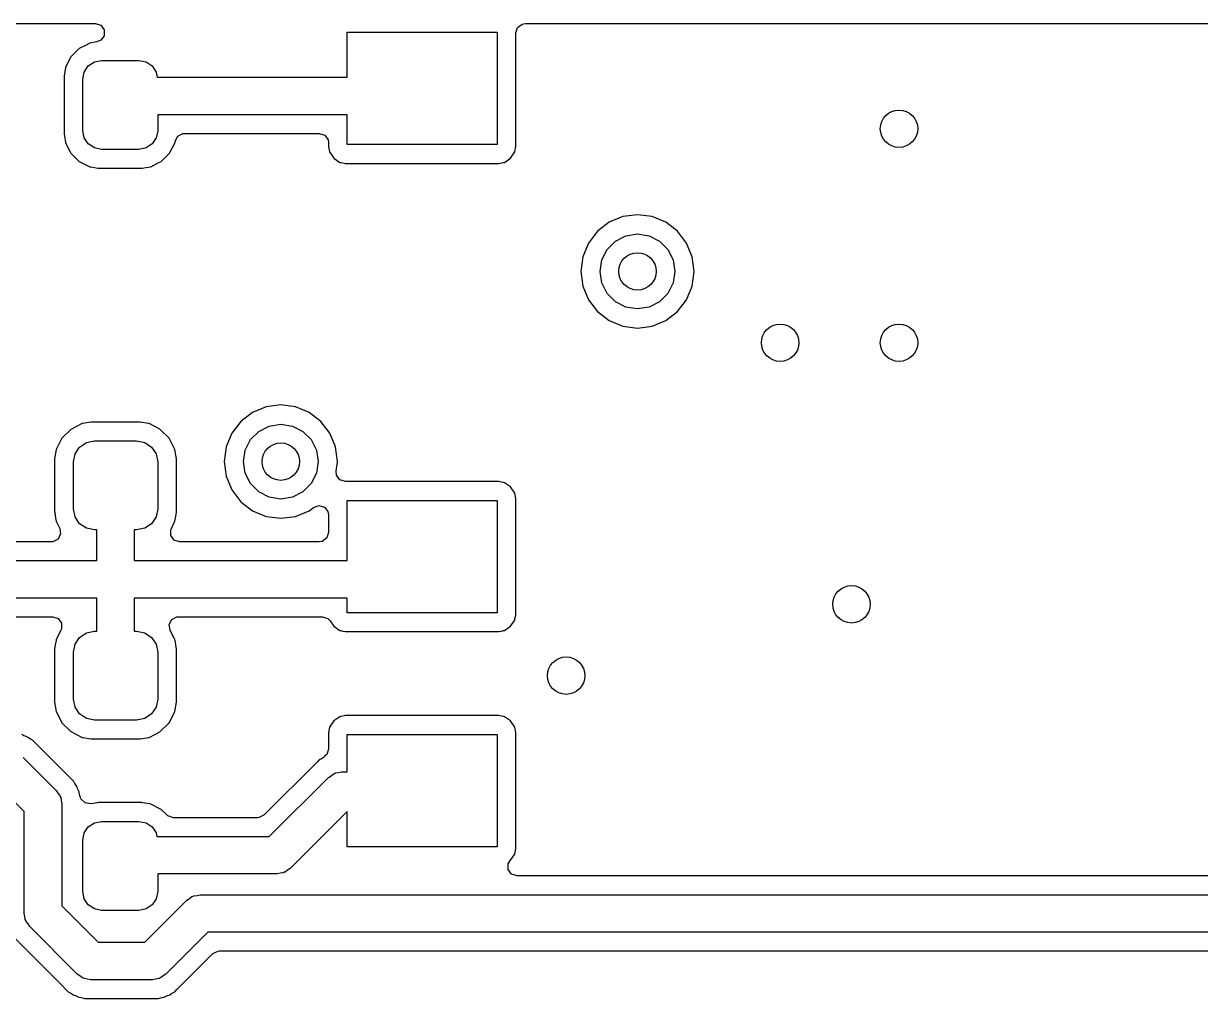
# Model space of a CAD drawing. Extents: x 3.91 to 7.47, y -4.88 to -2.92.
# Drawn here: x 5.8805 to 6.3754, y -4.1133 to -3.7033 of the extents above; entities that cross this region are included whole.
import ezdxf

# ---------------------------------------------------------------- set-up
doc = ezdxf.new("R2010")
doc.units = 0
doc.header["$MEASUREMENT"] = 0
doc.layers.add('BLACK', color=7, linetype='CONTINUOUS')

msp = doc.modelspace()

# ---------------------------------------------------------------- linework, layer by layer
at = {"layer": 'BLACK', "linetype": 'CONTINUOUS'}
for p, q in [((5.86661, -3.70328), (5.91074, -3.70328)), ((5.91074, -3.70328), (5.91303, -3.70403)), ((5.91303, -3.70403), (5.91445, -3.70598)), ((5.91445, -3.70598), (5.91445, -3.70839)), ((6.01663, -3.72586), (6.01663, -3.70697)), ((6.01663, -3.70697), (6.07962, -3.70697)), ((6.07962, -3.70697), (6.07962, -3.75421)), ((6.08751, -3.70718), (6.08826, -3.70489)), ((6.08826, -3.70489), (6.09021, -3.70348)), ((6.09021, -3.70348), (6.09141, -3.70328)), ((6.09141, -3.70328), (6.45155, -3.70328)), ((5.90835, -3.71151), (5.90648, -3.71246)), ((5.91135, -3.71103), (5.90835, -3.71151)), ((5.91303, -3.71034), (5.91135, -3.71103)), ((5.91445, -3.70839), (5.91303, -3.71034)), ((6.08751, -3.75499), (6.08751, -3.70718)), ((5.9039, -3.71377), (5.90037, -3.71731)), ((5.90417, -3.71364), (5.9039, -3.71377)), ((5.90648, -3.71246), (5.90417, -3.71364)), ((5.90417, -3.71364), (5.90417, -3.71364)), ((5.8981, -3.72176), (5.89751, -3.72545)), ((5.89886, -3.72027), (5.8981, -3.72176)), ((5.90023, -3.71758), (5.89886, -3.72027)), ((5.90037, -3.71731), (5.90023, -3.71758)), ((5.90023, -3.71758), (5.90023, -3.71758)), ((5.90601, -3.72368), (5.90771, -3.72112)), ((5.90771, -3.72112), (5.91027, -3.71942)), ((5.91027, -3.71942), (5.91328, -3.71882)), ((5.91328, -3.71882), (5.92903, -3.71882)), ((5.92903, -3.71882), (5.93204, -3.71942)), ((5.93204, -3.71942), (5.9346, -3.72112)), ((5.9346, -3.72112), (5.9363, -3.72368)), ((5.89751, -3.72545), (5.89751, -3.74958)), ((5.90541, -3.72669), (5.90601, -3.72368)), ((5.90541, -3.74834), (5.90541, -3.72669)), ((5.9363, -3.72368), (5.93674, -3.72586)), ((5.93674, -3.72586), (6.01663, -3.72586)), ((6.01663, -3.74161), (5.9369, -3.74161)), ((5.9369, -3.74161), (5.9369, -3.74834)), ((6.01663, -3.75421), (6.01663, -3.74161)), ((5.89751, -3.74958), (5.89754, -3.74974)), ((5.89754, -3.74974), (5.89754, -3.74974)), ((5.89754, -3.74974), (5.89765, -3.75045)), ((5.89765, -3.75045), (5.8981, -3.75328)), ((5.90601, -3.75136), (5.90541, -3.74834)), ((5.90771, -3.75391), (5.90601, -3.75136)), ((5.9363, -3.75136), (5.9346, -3.75391)), ((5.9369, -3.74834), (5.9363, -3.75136)), ((5.94429, -3.75279), (5.94538, -3.75065)), ((5.94538, -3.75065), (5.94753, -3.74955)), ((5.94753, -3.74955), (5.94814, -3.74951)), ((5.94814, -3.74951), (6.00484, -3.74951)), ((6.00484, -3.74951), (6.00713, -3.75025)), ((6.00713, -3.75025), (6.00854, -3.7522)), ((5.8981, -3.75328), (5.89887, -3.7548)), ((5.89887, -3.7548), (5.90014, -3.75729)), ((5.91027, -3.75562), (5.90771, -3.75391)), ((5.91328, -3.75622), (5.91027, -3.75562)), ((5.92903, -3.75622), (5.91328, -3.75622)), ((5.93204, -3.75562), (5.92903, -3.75622)), ((5.9346, -3.75391), (5.93204, -3.75562)), ((5.94217, -3.75729), (5.94407, -3.75355)), ((5.94407, -3.75355), (5.94421, -3.75328)), ((5.94407, -3.75355), (5.94407, -3.75355)), ((5.94421, -3.75328), (5.94429, -3.75279)), ((6.00854, -3.7522), (6.00873, -3.7534)), ((6.00873, -3.7534), (6.00873, -3.75499)), ((6.00873, -3.75499), (6.00919, -3.75729)), ((6.07962, -3.75421), (6.01663, -3.75421)), ((6.08706, -3.75729), (6.08751, -3.75499)), ((5.90014, -3.75729), (5.90037, -3.75773)), ((5.90037, -3.75773), (5.9039, -3.76126)), ((5.9039, -3.76126), (5.90417, -3.7614)), ((5.90417, -3.7614), (5.90417, -3.7614)), ((5.90417, -3.7614), (5.90807, -3.76339)), ((5.93683, -3.76207), (5.93814, -3.7614)), ((5.93814, -3.7614), (5.93841, -3.76126)), ((5.93814, -3.7614), (5.93814, -3.7614)), ((5.93841, -3.76126), (5.94194, -3.75773)), ((5.94194, -3.75773), (5.94217, -3.75729)), ((6.00919, -3.75729), (6.01094, -3.7599)), ((6.01094, -3.7599), (6.01355, -3.76165)), ((6.0827, -3.76165), (6.08531, -3.7599)), ((6.08531, -3.7599), (6.08706, -3.75729)), ((5.90807, -3.76339), (5.90835, -3.76353)), ((5.90835, -3.76353), (5.90865, -3.76357)), ((5.90865, -3.76357), (5.90865, -3.76357)), ((5.90865, -3.76357), (5.91189, -3.76409)), ((5.91189, -3.76409), (5.91189, -3.76409)), ((5.91189, -3.76409), (5.91204, -3.76411)), ((5.91204, -3.76411), (5.92115, -3.76411)), ((5.92115, -3.76411), (5.93027, -3.76411)), ((5.93027, -3.76411), (5.93042, -3.76409)), ((5.93042, -3.76409), (5.93187, -3.76386)), ((5.93042, -3.76409), (5.93042, -3.76409)), ((5.93187, -3.76386), (5.93396, -3.76353)), ((5.93396, -3.76353), (5.93683, -3.76207)), ((6.01355, -3.76165), (6.01392, -3.76172)), ((6.01392, -3.76172), (6.01392, -3.76172)), ((6.01392, -3.76172), (6.01482, -3.7619)), ((6.01482, -3.7619), (6.01585, -3.7621)), ((6.01585, -3.7621), (6.0804, -3.7621)), ((6.0804, -3.7621), (6.08143, -3.7619)), ((6.08143, -3.7619), (6.08232, -3.76172)), ((6.08232, -3.76172), (6.0827, -3.76165)), ((6.08232, -3.76172), (6.08232, -3.76172)), ((6.1325, -3.78448), (6.12675, -3.78687)), ((6.13867, -3.78367), (6.1325, -3.78448)), ((6.14485, -3.78448), (6.13867, -3.78367)), ((6.1506, -3.78687), (6.14485, -3.78448)), ((6.12181, -3.79066), (6.11802, -3.79559)), ((6.12675, -3.78687), (6.12181, -3.79066)), ((6.15554, -3.79066), (6.1506, -3.78687)), ((6.15933, -3.79559), (6.15554, -3.79066)), ((6.11802, -3.79559), (6.11564, -3.80135)), ((6.12593, -3.79826), (6.12942, -3.79478)), ((6.12942, -3.79478), (6.13381, -3.79254)), ((6.13381, -3.79254), (6.13867, -3.79177)), ((6.13867, -3.79177), (6.14354, -3.79254)), ((6.14354, -3.79254), (6.14793, -3.79478)), ((6.14793, -3.79478), (6.15142, -3.79826)), ((6.16171, -3.80135), (6.15933, -3.79559)), ((6.1237, -3.80265), (6.12593, -3.79826)), ((6.15142, -3.79826), (6.15365, -3.80265)), ((6.11564, -3.80135), (6.11483, -3.80752)), ((6.12293, -3.80752), (6.1237, -3.80265)), ((6.15365, -3.80265), (6.15442, -3.80752)), ((6.16252, -3.80752), (6.16171, -3.80135)), ((6.11483, -3.80752), (6.11564, -3.81369)), ((6.1237, -3.81238), (6.12293, -3.80752)), ((6.15442, -3.80752), (6.15365, -3.81238)), ((6.16171, -3.81369), (6.16252, -3.80752)), ((6.11564, -3.81369), (6.11802, -3.81944)), ((6.12593, -3.81677), (6.1237, -3.81238)), ((6.15365, -3.81238), (6.15142, -3.81677)), ((6.15933, -3.81944), (6.16171, -3.81369)), ((6.11802, -3.81944), (6.12181, -3.82438)), ((6.12942, -3.82026), (6.12593, -3.81677)), ((6.13381, -3.82249), (6.12942, -3.82026)), ((6.14793, -3.82026), (6.14354, -3.82249)), ((6.15142, -3.81677), (6.14793, -3.82026)), ((6.15554, -3.82438), (6.15933, -3.81944)), ((6.12181, -3.82438), (6.12675, -3.82817)), ((6.13867, -3.82326), (6.13381, -3.82249)), ((6.14354, -3.82249), (6.13867, -3.82326)), ((6.1506, -3.82817), (6.15554, -3.82438)), ((6.12675, -3.82817), (6.1325, -3.83055)), ((6.1325, -3.83055), (6.13867, -3.83136)), ((6.13867, -3.83136), (6.14485, -3.83055)), ((6.14485, -3.83055), (6.1506, -3.82817)), ((5.9825, -3.86448), (5.97675, -3.86687)), ((5.98867, -3.86367), (5.9825, -3.86448)), ((5.99485, -3.86448), (5.98867, -3.86367)), ((6.0006, -3.86687), (5.99485, -3.86448)), ((5.97675, -3.86687), (5.97181, -3.87066)), ((6.00554, -3.87066), (6.0006, -3.86687)), ((5.90036, -3.87395), (5.89661, -3.8777)), ((5.90063, -3.87381), (5.90036, -3.87395)), ((5.90481, -3.87168), (5.90063, -3.87381)), ((5.90063, -3.87381), (5.90063, -3.87381)), ((5.90509, -3.87154), (5.90481, -3.87168)), ((5.90481, -3.87168), (5.90481, -3.87168)), ((5.90539, -3.8715), (5.90509, -3.87154)), ((5.90886, -3.87095), (5.90539, -3.8715)), ((5.90539, -3.8715), (5.90539, -3.8715)), ((5.90901, -3.87092), (5.90886, -3.87095)), ((5.90886, -3.87095), (5.90886, -3.87095)), ((5.92936, -3.87092), (5.90901, -3.87092)), ((5.92951, -3.87095), (5.92936, -3.87092)), ((5.93298, -3.8715), (5.92951, -3.87095)), ((5.92951, -3.87095), (5.92951, -3.87095)), ((5.93329, -3.87154), (5.93298, -3.8715)), ((5.93298, -3.8715), (5.93298, -3.8715)), ((5.93356, -3.87168), (5.93329, -3.87154)), ((5.93774, -3.87381), (5.93356, -3.87168)), ((5.93356, -3.87168), (5.93356, -3.87168)), ((5.93801, -3.87395), (5.93774, -3.87381)), ((5.93774, -3.87381), (5.93774, -3.87381)), ((5.94177, -3.8777), (5.93801, -3.87395)), ((5.97181, -3.87066), (5.96802, -3.87559)), ((5.97593, -3.87826), (5.97942, -3.87478)), ((5.97942, -3.87478), (5.98381, -3.87254)), ((5.98381, -3.87254), (5.98867, -3.87177)), ((5.98867, -3.87177), (5.99354, -3.87254)), ((5.99354, -3.87254), (5.99793, -3.87478)), ((5.99793, -3.87478), (6.00142, -3.87826)), ((6.00933, -3.87559), (6.00554, -3.87066)), ((5.89661, -3.8777), (5.8942, -3.88243)), ((5.90406, -3.88141), (5.90694, -3.87949)), ((5.90694, -3.87949), (5.91033, -3.87882)), ((5.91033, -3.87882), (5.92804, -3.87882)), ((5.92804, -3.87882), (5.93143, -3.87949)), ((5.93143, -3.87949), (5.93431, -3.88141)), ((5.94418, -3.88243), (5.94177, -3.8777)), ((5.96802, -3.87559), (5.96564, -3.88135)), ((5.9737, -3.88265), (5.97593, -3.87826)), ((6.00142, -3.87826), (6.00365, -3.88265)), ((6.01171, -3.88135), (6.00933, -3.87559)), ((5.8942, -3.88243), (5.89358, -3.88636)), ((5.90147, -3.88767), (5.90214, -3.88428)), ((5.90214, -3.88428), (5.90406, -3.88141)), ((5.93431, -3.88141), (5.93623, -3.88428)), ((5.93623, -3.88428), (5.9369, -3.88767)), ((5.9448, -3.88636), (5.94418, -3.88243)), ((5.96564, -3.88135), (5.96483, -3.88752)), ((5.97293, -3.88752), (5.9737, -3.88265)), ((6.00365, -3.88265), (6.00442, -3.88752)), ((6.01252, -3.88752), (6.01171, -3.88135)), ((5.89358, -3.88636), (5.89358, -3.90868)), ((5.90147, -3.90736), (5.90147, -3.88767)), ((5.9369, -3.88767), (5.9369, -3.90736)), ((5.9448, -3.90868), (5.9448, -3.88636)), ((5.96483, -3.88752), (5.96564, -3.89369)), ((5.9737, -3.89238), (5.97293, -3.88752)), ((6.00442, -3.88752), (6.00365, -3.89238)), ((6.01199, -3.89152), (6.01249, -3.88777)), ((6.01249, -3.88777), (6.01252, -3.88752)), ((5.96564, -3.89369), (5.96802, -3.89944)), ((5.97593, -3.89677), (5.9737, -3.89238)), ((6.00365, -3.89238), (6.00142, -3.89677)), ((6.01215, -3.89323), (6.01199, -3.89152)), ((6.01357, -3.89518), (6.01215, -3.89323)), ((5.96802, -3.89944), (5.97181, -3.90438)), ((5.97942, -3.90026), (5.97593, -3.89677)), ((6.00142, -3.89677), (5.99793, -3.90026)), ((6.01586, -3.89592), (6.01357, -3.89518)), ((6.0804, -3.89592), (6.01586, -3.89592)), ((6.08143, -3.89613), (6.0804, -3.89592)), ((6.08232, -3.89631), (6.08143, -3.89613)), ((6.0827, -3.89638), (6.08232, -3.89631)), ((6.08232, -3.89631), (6.08232, -3.89631)), ((6.08531, -3.89812), (6.0827, -3.89638)), ((6.08706, -3.90074), (6.08531, -3.89812)), ((5.97181, -3.90438), (5.97675, -3.90817)), ((5.98381, -3.90249), (5.97942, -3.90026)), ((5.98867, -3.90326), (5.98381, -3.90249)), ((5.99354, -3.90249), (5.98867, -3.90326)), ((5.99793, -3.90026), (5.99354, -3.90249)), ((6.01663, -3.92913), (6.01663, -3.90382)), ((6.01663, -3.90382), (6.07962, -3.90382)), ((6.07962, -3.90382), (6.07962, -3.95106)), ((6.08751, -3.90304), (6.08706, -3.90074)), ((6.08751, -3.95184), (6.08751, -3.90304)), ((5.89358, -3.90868), (5.8936, -3.90883)), ((5.8936, -3.90883), (5.8936, -3.90883)), ((5.8936, -3.90883), (5.894, -3.91133)), ((5.90214, -3.91075), (5.90147, -3.90736)), ((5.9369, -3.90736), (5.93623, -3.91075)), ((5.94438, -3.91133), (5.94477, -3.90883)), ((5.94477, -3.90883), (5.9448, -3.90868)), ((5.94477, -3.90883), (5.94477, -3.90883)), ((5.97675, -3.90817), (5.9825, -3.91055)), ((5.99485, -3.91055), (6.0006, -3.90817)), ((6.0006, -3.90817), (6.00246, -3.90674)), ((6.00246, -3.90674), (6.00473, -3.90593)), ((6.00473, -3.90593), (6.00704, -3.90662)), ((6.00704, -3.90662), (6.00851, -3.90853)), ((6.00851, -3.90853), (6.00873, -3.90983)), ((6.00873, -3.90983), (6.00873, -3.91734)), ((5.894, -3.91133), (5.8942, -3.9126)), ((5.8942, -3.9126), (5.89434, -3.91287)), ((5.89434, -3.91287), (5.89434, -3.91287)), ((5.89434, -3.91287), (5.89571, -3.91557)), ((5.90406, -3.91362), (5.90214, -3.91075)), ((5.90694, -3.91554), (5.90406, -3.91362)), ((5.93431, -3.91362), (5.93143, -3.91554)), ((5.93623, -3.91075), (5.93431, -3.91362)), ((5.94266, -3.91557), (5.94404, -3.91287)), ((5.94404, -3.91287), (5.94418, -3.9126)), ((5.94404, -3.91287), (5.94404, -3.91287)), ((5.94418, -3.9126), (5.94438, -3.91133)), ((5.9825, -3.91055), (5.98867, -3.91136)), ((5.98867, -3.91136), (5.99485, -3.91055)), ((5.89609, -3.91795), (5.89499, -3.9201)), ((5.89571, -3.91557), (5.89609, -3.91795)), ((5.91033, -3.91622), (5.90694, -3.91554)), ((5.91131, -3.91622), (5.91033, -3.91622)), ((5.91131, -3.92913), (5.91131, -3.91622)), ((5.92804, -3.91622), (5.92706, -3.91622)), ((5.92706, -3.91622), (5.92706, -3.92913)), ((5.93143, -3.91554), (5.92804, -3.91622)), ((5.94243, -3.91614), (5.94266, -3.91557)), ((5.94243, -3.91854), (5.94243, -3.91614)), ((5.94384, -3.92049), (5.94243, -3.91854)), ((6.00799, -3.91963), (6.00604, -3.92105)), ((6.00873, -3.91734), (6.00799, -3.91963)), ((5.89224, -3.92124), (5.82943, -3.92124)), ((5.89285, -3.92119), (5.89224, -3.92124)), ((5.89499, -3.9201), (5.89285, -3.92119)), ((5.94614, -3.92124), (5.94384, -3.92049)), ((6.00484, -3.92124), (5.94614, -3.92124)), ((6.00604, -3.92105), (6.00484, -3.92124)), ((5.82347, -3.92913), (5.91131, -3.92913)), ((5.92706, -3.92913), (6.01663, -3.92913)), ((5.91131, -3.94488), (5.82372, -3.94488)), ((5.91131, -3.95882), (5.91131, -3.94488)), ((6.01663, -3.94488), (5.92706, -3.94488)), ((5.92706, -3.94488), (5.92706, -3.95882)), ((6.01663, -3.95106), (6.01663, -3.94488)), ((5.82992, -3.95277), (5.89276, -3.95277)), ((5.89276, -3.95277), (5.89505, -3.95352)), ((5.89505, -3.95352), (5.89647, -3.95547)), ((5.94176, -3.95606), (5.94286, -3.95391)), ((5.94286, -3.95391), (5.945, -3.95282)), ((5.945, -3.95282), (5.94561, -3.95277)), ((5.94561, -3.95277), (6.00619, -3.95277)), ((6.00619, -3.95277), (6.00849, -3.95352)), ((6.00849, -3.95352), (6.00944, -3.9545)), ((6.00944, -3.9545), (6.01094, -3.95675)), ((6.07962, -3.95106), (6.01663, -3.95106)), ((6.08531, -3.95675), (6.08706, -3.95414)), ((6.08706, -3.95414), (6.08715, -3.95369)), ((6.08715, -3.95369), (6.08748, -3.95203)), ((6.08748, -3.95203), (6.08751, -3.95184)), ((5.89623, -3.95844), (5.8942, -3.96243)), ((5.89647, -3.95787), (5.89623, -3.95844)), ((5.89647, -3.95547), (5.89647, -3.95787)), ((5.90406, -3.96141), (5.90694, -3.95949)), ((5.90694, -3.95949), (5.91033, -3.95882)), ((5.91033, -3.95882), (5.91131, -3.95882)), ((5.92706, -3.95882), (5.92804, -3.95882)), ((5.92804, -3.95882), (5.93143, -3.95949)), ((5.93143, -3.95949), (5.93431, -3.96141)), ((5.94214, -3.95844), (5.94176, -3.95606)), ((5.94418, -3.96243), (5.94214, -3.95844)), ((6.01094, -3.95675), (6.01355, -3.9585)), ((6.01355, -3.9585), (6.01392, -3.95857)), ((6.01392, -3.95857), (6.01392, -3.95857)), ((6.01392, -3.95857), (6.01482, -3.95875)), ((6.01482, -3.95875), (6.01585, -3.95895)), ((6.01585, -3.95895), (6.0804, -3.95895)), ((6.0804, -3.95895), (6.08143, -3.95875)), ((6.08143, -3.95875), (6.08232, -3.95857)), ((6.08232, -3.95857), (6.0827, -3.9585)), ((6.08232, -3.95857), (6.08232, -3.95857)), ((6.0827, -3.9585), (6.08531, -3.95675)), ((5.89415, -3.96274), (5.89386, -3.96453)), ((5.8942, -3.96243), (5.89415, -3.96274)), ((5.89415, -3.96274), (5.89415, -3.96274)), ((5.90147, -3.96767), (5.90214, -3.96428)), ((5.90214, -3.96428), (5.90406, -3.96141)), ((5.93431, -3.96141), (5.93623, -3.96428)), ((5.93623, -3.96428), (5.9369, -3.96767)), ((5.94422, -3.96274), (5.94418, -3.96243)), ((5.94451, -3.96453), (5.94422, -3.96274)), ((5.94422, -3.96274), (5.94422, -3.96274)), ((5.89386, -3.96453), (5.89358, -3.96636)), ((5.89358, -3.96636), (5.89358, -3.98868)), ((5.90147, -3.98736), (5.90147, -3.96767)), ((5.9369, -3.96767), (5.9369, -3.98736)), ((5.9448, -3.96636), (5.94451, -3.96453)), ((5.9448, -3.98868), (5.9448, -3.96636)), ((5.89358, -3.98868), (5.8942, -3.9926)), ((5.90214, -3.99075), (5.90147, -3.98736)), ((5.9369, -3.98736), (5.93623, -3.99075)), ((5.94418, -3.9926), (5.9448, -3.98868)), ((5.8942, -3.9926), (5.89434, -3.99287)), ((5.89434, -3.99287), (5.89434, -3.99287)), ((5.89434, -3.99287), (5.89643, -3.99698)), ((5.90406, -3.99362), (5.90214, -3.99075)), ((5.90694, -3.99554), (5.90406, -3.99362)), ((5.93431, -3.99362), (5.93143, -3.99554)), ((5.93623, -3.99075), (5.93431, -3.99362)), ((5.94195, -3.99698), (5.94404, -3.99287)), ((5.94404, -3.99287), (5.94418, -3.9926)), ((5.94404, -3.99287), (5.94404, -3.99287)), ((5.89643, -3.99698), (5.89661, -3.99733)), ((5.89661, -3.99733), (5.90036, -4.00108)), ((5.91033, -3.99622), (5.90694, -3.99554)), ((5.92804, -3.99622), (5.91033, -3.99622)), ((5.93143, -3.99554), (5.92804, -3.99622)), ((5.93801, -4.00108), (5.94177, -3.99733)), ((5.94177, -3.99733), (5.94195, -3.99698)), ((6.01094, -3.99655), (6.00919, -3.99916)), ((6.01355, -3.99481), (6.01094, -3.99655)), ((6.01392, -3.99473), (6.01355, -3.99481)), ((6.01482, -3.99455), (6.01392, -3.99473)), ((6.01392, -3.99473), (6.01392, -3.99473)), ((6.01585, -3.99435), (6.01482, -3.99455)), ((6.0804, -3.99435), (6.01585, -3.99435)), ((6.08143, -3.99455), (6.0804, -3.99435)), ((6.08232, -3.99473), (6.08143, -3.99455)), ((6.0827, -3.99481), (6.08232, -3.99473)), ((6.08232, -3.99473), (6.08232, -3.99473)), ((6.08531, -3.99655), (6.0827, -3.99481)), ((6.08706, -3.99916), (6.08531, -3.99655)), ((5.8806, -4.00277), (5.87975, -4.00233)), ((5.88116, -4.003), (5.8806, -4.00277)), ((5.88206, -4.00329), (5.88116, -4.003)), ((5.88231, -4.00347), (5.88206, -4.00329)), ((5.88283, -4.00385), (5.88231, -4.00347)), ((5.88335, -4.00417), (5.88283, -4.00385)), ((5.90036, -4.00108), (5.90063, -4.00122)), ((5.90063, -4.00122), (5.90063, -4.00122)), ((5.90063, -4.00122), (5.90481, -4.00335)), ((5.90481, -4.00335), (5.90509, -4.00349)), ((5.90509, -4.00349), (5.90539, -4.00354)), ((5.90539, -4.00354), (5.90539, -4.00354)), ((5.90539, -4.00354), (5.90886, -4.00409)), ((5.92951, -4.00409), (5.93298, -4.00354)), ((5.93298, -4.00354), (5.93329, -4.00349)), ((5.93298, -4.00354), (5.93298, -4.00354)), ((5.93329, -4.00349), (5.93356, -4.00335)), ((5.93356, -4.00335), (5.93774, -4.00122)), ((5.93774, -4.00122), (5.93801, -4.00108)), ((5.93774, -4.00122), (5.93774, -4.00122)), ((6.00919, -3.99916), (6.00873, -4.00146)), ((6.00873, -4.00146), (6.00873, -4.00843)), ((6.01663, -4.01799), (6.01663, -4.00224)), ((6.01663, -4.00224), (6.07962, -4.00224)), ((6.07962, -4.00224), (6.07962, -4.04949)), ((6.08751, -4.00146), (6.08706, -3.99916)), ((6.08751, -4.05026), (6.08751, -4.00146)), ((5.8842, -4.0046), (5.88335, -4.00417)), ((5.88509, -4.00549), (5.8842, -4.0046)), ((5.89806, -4.01846), (5.88509, -4.00549)), ((5.88509, -4.00549), (5.88509, -4.00549)), ((5.90886, -4.00409), (5.90886, -4.00409)), ((5.90886, -4.00409), (5.90901, -4.00411)), ((5.90901, -4.00411), (5.92936, -4.00411)), ((5.92936, -4.00411), (5.92951, -4.00409)), ((5.92951, -4.00409), (5.92951, -4.00409)), ((6.00873, -4.00843), (6.00799, -4.01072)), ((5.88038, -4.01195), (5.89425, -4.02582)), ((6.00399, -4.01384), (5.98171, -4.03612)), ((6.00488, -4.01295), (6.00399, -4.01384)), ((6.00573, -4.01252), (6.00488, -4.01295)), ((6.00625, -4.0122), (6.00573, -4.01252)), ((6.00702, -4.01164), (6.00625, -4.0122)), ((6.00799, -4.01072), (6.00698, -4.01158)), ((6.00698, -4.01158), (6.00702, -4.01164)), ((6.00702, -4.01164), (6.00702, -4.01164)), ((5.90159, -4.02199), (5.89806, -4.01846)), ((6.00982, -4.01959), (6.01085, -4.01877)), ((6.01085, -4.01877), (6.01129, -4.01867)), ((6.01129, -4.01867), (6.01168, -4.01843)), ((6.01168, -4.01843), (6.01298, -4.01828)), ((6.01298, -4.01828), (6.01427, -4.01799)), ((6.01427, -4.01799), (6.01663, -4.01799)), ((5.90202, -4.02284), (5.90159, -4.02199)), ((5.90234, -4.02336), (5.90202, -4.02284)), ((5.9029, -4.02413), (5.90234, -4.02336)), ((5.98384, -4.04515), (6.00871, -4.02029)), ((6.00871, -4.02029), (6.00982, -4.01959)), ((5.8808, -4.03464), (5.87156, -4.02539)), ((5.89425, -4.02582), (5.89495, -4.02693)), ((5.89495, -4.02693), (5.89577, -4.02796)), ((5.89577, -4.02796), (5.89587, -4.0284)), ((5.89587, -4.0284), (5.89611, -4.02879)), ((5.89611, -4.02879), (5.89626, -4.03009)), ((5.90299, -4.02442), (5.9029, -4.02413)), ((5.90319, -4.02503), (5.90299, -4.02442)), ((5.90299, -4.02442), (5.90299, -4.02442)), ((5.90343, -4.0256), (5.90319, -4.02503)), ((5.90386, -4.02644), (5.90343, -4.0256)), ((5.90391, -4.02674), (5.90386, -4.02644)), ((5.90401, -4.02738), (5.90391, -4.02674)), ((5.90391, -4.02674), (5.90391, -4.02674)), ((5.90415, -4.02797), (5.90401, -4.02738)), ((5.90442, -4.0288), (5.90415, -4.02797)), ((5.90465, -4.02937), (5.90442, -4.0288)), ((5.89626, -4.03009), (5.89655, -4.03138)), ((5.89655, -4.03138), (5.89655, -4.07426)), ((5.90635, -4.03107), (5.90465, -4.02937)), ((5.90873, -4.03145), (5.90635, -4.03107)), ((5.91153, -4.031), (5.90873, -4.03145)), ((5.91204, -4.03092), (5.91153, -4.031)), ((5.92116, -4.03092), (5.91204, -4.03092)), ((5.93027, -4.03092), (5.92116, -4.03092)), ((5.93042, -4.03095), (5.93027, -4.03092)), ((5.93366, -4.03146), (5.93042, -4.03095)), ((5.93042, -4.03095), (5.93042, -4.03095)), ((5.93396, -4.03151), (5.93366, -4.03146)), ((5.93366, -4.03146), (5.93366, -4.03146)), ((5.93424, -4.03165), (5.93396, -4.03151)), ((5.93814, -4.03364), (5.93424, -4.03165)), ((5.93424, -4.03165), (5.93424, -4.03165)), ((5.93841, -4.03377), (5.93814, -4.03364)), ((5.93814, -4.03364), (5.93814, -4.03364)), ((5.8808, -4.07752), (5.8808, -4.03464)), ((5.94076, -4.03612), (5.93841, -4.03377)), ((5.94122, -4.03652), (5.94076, -4.03612)), ((5.94351, -4.03726), (5.94122, -4.03652)), ((5.97895, -4.03726), (5.94351, -4.03726)), ((5.97956, -4.03721), (5.97895, -4.03726)), ((5.98171, -4.03612), (5.97956, -4.03721)), ((6.01663, -4.03464), (5.99266, -4.05861)), ((6.01663, -4.04949), (6.01663, -4.03464)), ((5.90601, -4.04368), (5.90771, -4.04112)), ((5.90771, -4.04112), (5.91027, -4.03942)), ((5.91027, -4.03942), (5.91328, -4.03882)), ((5.91328, -4.03882), (5.92903, -4.03882)), ((5.92903, -4.03882), (5.93204, -4.03942)), ((5.93204, -4.03942), (5.9346, -4.04112)), ((5.9346, -4.04112), (5.9363, -4.04368)), ((5.90541, -4.04669), (5.90601, -4.04368)), ((5.90541, -4.06834), (5.90541, -4.04669)), ((5.9363, -4.04368), (5.9366, -4.04515)), ((5.9366, -4.04515), (5.98384, -4.04515)), ((6.07962, -4.04949), (6.01663, -4.04949)), ((6.08531, -4.05518), (6.08706, -4.05257)), ((6.08706, -4.05257), (6.08751, -4.05026)), ((6.08433, -4.05665), (6.08518, -4.05526)), ((6.08433, -4.05906), (6.08433, -4.05665)), ((6.08518, -4.05526), (6.08531, -4.05518)), ((5.9871, -4.0609), (5.9369, -4.0609)), ((5.9369, -4.0609), (5.9369, -4.06834)), ((5.98838, -4.06061), (5.9871, -4.0609)), ((5.98969, -4.06046), (5.98838, -4.06061)), ((5.99007, -4.06022), (5.98969, -4.06046)), ((5.99051, -4.06012), (5.99007, -4.06022)), ((5.99154, -4.0593), (5.99051, -4.06012)), ((5.99266, -4.05861), (5.99154, -4.0593)), ((6.08575, -4.061), (6.08433, -4.05906)), ((6.08804, -4.06175), (6.08575, -4.061)), ((6.59479, -4.06175), (6.08804, -4.06175)), ((5.90601, -4.07136), (5.90541, -4.06834)), ((5.9369, -4.06834), (5.9363, -4.07136)), ((5.90771, -4.07391), (5.90601, -4.07136)), ((5.93148, -4.08964), (5.94918, -4.07194)), ((5.9363, -4.07136), (5.9346, -4.07391)), ((5.94918, -4.07194), (5.95029, -4.07124)), ((5.95029, -4.07124), (5.95132, -4.07042)), ((5.95132, -4.07042), (5.95176, -4.07032)), ((5.95176, -4.07032), (5.95215, -4.07008)), ((5.95215, -4.07008), (5.95346, -4.06994)), ((5.95346, -4.06994), (5.95474, -4.06964)), ((5.95474, -4.06964), (6.59231, -4.06964)), ((5.88109, -4.0788), (5.8808, -4.07752)), ((5.89655, -4.07426), (5.91194, -4.08964)), ((5.91027, -4.07562), (5.90771, -4.07391)), ((5.91328, -4.07622), (5.91027, -4.07562)), ((5.92903, -4.07622), (5.91328, -4.07622)), ((5.93204, -4.07562), (5.92903, -4.07622)), ((5.9346, -4.07391), (5.93204, -4.07562)), ((5.88124, -4.08011), (5.88109, -4.0788)), ((5.88148, -4.08049), (5.88124, -4.08011)), ((5.88158, -4.08093), (5.88148, -4.08049)), ((5.8824, -4.08196), (5.88158, -4.08093)), ((5.8831, -4.08307), (5.8824, -4.08196)), ((5.90311, -4.10308), (5.8831, -4.08307)), ((5.87665, -4.08779), (5.89576, -4.1069)), ((5.958, -4.08539), (5.9403, -4.10309)), ((6.58904, -4.08539), (5.958, -4.08539)), ((5.91194, -4.08964), (5.93148, -4.08964)), ((5.94501, -4.10954), (5.96013, -4.09443)), ((5.96013, -4.09443), (5.96227, -4.09333)), ((5.96227, -4.09333), (5.96288, -4.09328)), ((5.96288, -4.09328), (6.58415, -4.09328)), ((5.89576, -4.1069), (5.89929, -4.11043)), ((5.90422, -4.10378), (5.90311, -4.10308)), ((5.90525, -4.10461), (5.90422, -4.10378)), ((5.90569, -4.10471), (5.90525, -4.10461)), ((5.90607, -4.10495), (5.90569, -4.10471)), ((5.90738, -4.1051), (5.90607, -4.10495)), ((5.90866, -4.10539), (5.90738, -4.1051)), ((5.93474, -4.10539), (5.90866, -4.10539)), ((5.93602, -4.1051), (5.93474, -4.10539)), ((5.93733, -4.10495), (5.93602, -4.1051)), ((5.93771, -4.10471), (5.93733, -4.10495)), ((5.93815, -4.10461), (5.93771, -4.10471)), ((5.93918, -4.10379), (5.93815, -4.10461)), ((5.9403, -4.10309), (5.93918, -4.10379)), ((5.89929, -4.11043), (5.90014, -4.11086)), ((5.90014, -4.11086), (5.90066, -4.11118)), ((5.90066, -4.11118), (5.90143, -4.11174)), ((5.90143, -4.11174), (5.90172, -4.11184)), ((5.90172, -4.11184), (5.90172, -4.11184)), ((5.90172, -4.11184), (5.90233, -4.11203)), ((5.90233, -4.11203), (5.9029, -4.11227)), ((5.9029, -4.11227), (5.90374, -4.1127)), ((5.90374, -4.1127), (5.90468, -4.11285)), ((5.90468, -4.11285), (5.90468, -4.11285)), ((5.90468, -4.11285), (5.90527, -4.11299)), ((5.93814, -4.11299), (5.93873, -4.11285)), ((5.93873, -4.11285), (5.93937, -4.11275)), ((5.93937, -4.11275), (5.93967, -4.1127)), ((5.93937, -4.11275), (5.93937, -4.11275)), ((5.93967, -4.1127), (5.94052, -4.11227)), ((5.94052, -4.11227), (5.94108, -4.11203)), ((5.94108, -4.11203), (5.94169, -4.11184)), ((5.94169, -4.11184), (5.94199, -4.11174)), ((5.94199, -4.11174), (5.94275, -4.11118)), ((5.94275, -4.11118), (5.94328, -4.11086)), ((5.94328, -4.11086), (5.94412, -4.11043)), ((5.94412, -4.11043), (5.94501, -4.10954)), ((5.94501, -4.10954), (5.94501, -4.10954)), ((5.90527, -4.11299), (5.90589, -4.11319)), ((5.90589, -4.11319), (5.90589, -4.11319)), ((5.90589, -4.11319), (5.90618, -4.11328)), ((5.90618, -4.11328), (5.90743, -4.11328)), ((5.90743, -4.11328), (5.90743, -4.11328)), ((5.90743, -4.11328), (5.93724, -4.11328)), ((5.93724, -4.11328), (5.93814, -4.11299))]:
    msp.add_line(p, q, dxfattribs=at)
at = {"layer": 'BLACK'}
for centre in [(6.24867, -3.74752), (6.13867, -3.80752), (6.19867, -3.83752), (6.24867, -3.83752), (5.98867, -3.88752), (6.22867, -3.94752), (6.10867, -3.97752)]:
    msp.add_circle(centre, 0.00787, dxfattribs=at)

doc.saveas('drawing.dxf')
